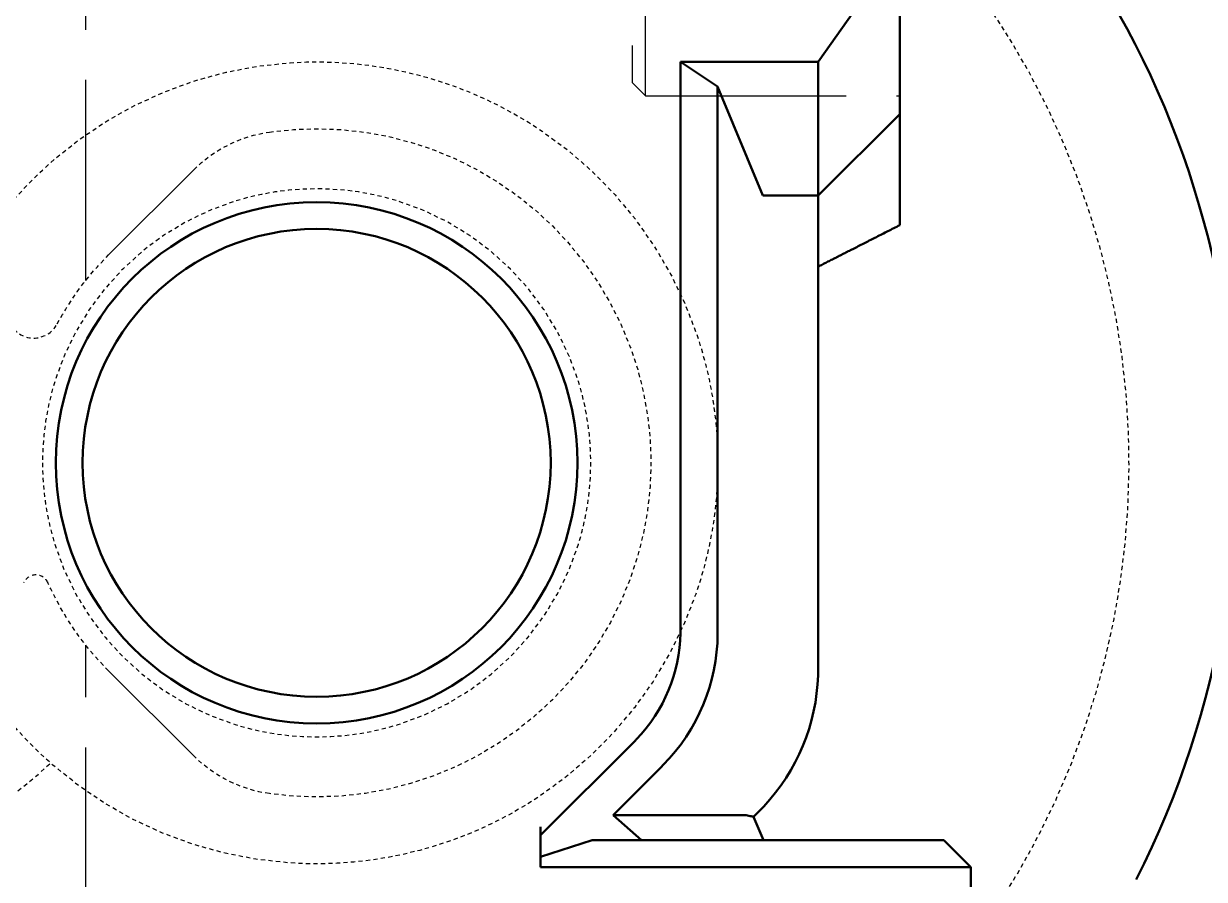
# Model space of a CAD drawing. Header units: millimetres. Extents: x 0 to 860, y -24 to 617.
# Drawn here: x 556.46 to 591.78, y 463.67 to 489.28 of the extents above; entities that cross this region are included whole.
import ezdxf

# ---------------------------------------------------------------- set-up
doc = ezdxf.new("R2010")
doc.units = ezdxf.units.MM
doc.linetypes.add('AM_ISO02W050', pattern=[7.5, 6, -1.5])
doc.linetypes.add('HIDDEN2', pattern=[0.1875, 0.125, -0.0625])
for name, color, linetype, lineweight in [('AM_3', 6, 'AM_ISO02W050', 25), ('Hidden', 7, 'HIDDEN2', 25), ('Visible', 7, 'Continuous', 50)]:
    doc.layers.add(name, color=color, linetype=linetype, lineweight=lineweight)

msp = doc.modelspace()

# ---------------------------------------------------------------- linework, layer by layer
at = {"layer": 'AM_3', "extrusion": (0, 1, 0)}
for p, q in [((558.326, 481.595), (558.326, 496.3)), ((575.066, 487.123), (575.066, 496.523)), ((574.666, 496.123), (574.666, 487.523)), ((574.666, 487.523), (575.066, 487.123)), ((575.066, 487.123), (582.666, 487.123)), ((561.551, 484.904), (559.005, 482.358)), ((558.326, 461.622), (558.326, 470.676)), ((559.005, 469.913), (561.551, 467.368))]:
    msp.add_line(p, q, dxfattribs=at)
at = {"layer": 'Hidden', "extrusion": (1e-16, 0, -1)}
msp.add_circle((-565.227, 476.136), 8.2, dxfattribs=at)
at = {"layer": 'Hidden'}
for centre, radius, start, end in [((565.227, 476.136), 24.3, 237.8231, 137.1805), ((556.766, 480.671), 0.8, 205.8554, 331.807), ((556.828, 472.383), 0.4, 24.0708, 155.5939), ((549.64, 475.081), 11, 272.0529, 313.9039)]:
    msp.add_arc(centre, radius, start, end, dxfattribs=at)
at = {"layer": 'Hidden', "extrusion": (1e-16, 0, -1)}
for centre, radius, start, end in [((-565.227, 476.136), 12, 30.264, 330.0521), ((-565.227, 476.136), 10, 81.8699, 278.1301), ((-564.379, 482.076), 4, 45, 81.8699), ((-565.227, 476.136), 8.8, 28.193, 45), ((-565.227, 476.136), 8.8, 315, 335.9292), ((-564.379, 470.196), 4, 278.1301, 315)]:
    msp.add_arc(centre, radius, start, end, dxfattribs=at)
at = {"layer": 'Visible', "extrusion": (0, 1, 0)}
for p, q in [((582.666, 486.574), (582.666, 490.785)), ((581.866, 490.454), (580.226, 488.134)), ((576.114, 488.134), (576.114, 471.144)), ((580.226, 488.134), (576.114, 488.134)), ((577.22, 487.395), (576.114, 488.134)), ((580.226, 488.134), (580.226, 484.134)), ((577.22, 487.395), (578.571, 484.134)), ((577.22, 471.144), (577.22, 487.395)), ((582.666, 486.574), (580.226, 484.134)), ((582.666, 483.249), (582.666, 486.574)), ((578.571, 484.134), (580.226, 484.134)), ((580.227, 484.134), (580.227, 484.136)), ((580.227, 469.961), (580.227, 484.134)), ((574.725, 467.79), (571.926, 464.991)), ((574.095, 465.596), (575.507, 467.008)), ((574.095, 465.596), (574.94, 464.839)), ((577.939, 465.596), (574.095, 465.596)), ((578.298, 465.546), (578.47, 465.718)), ((578.591, 464.839), (578.298, 465.546)), ((571.926, 464.039), (571.926, 465.239)), ((573.466, 464.839), (571.926, 464.345)), ((583.991, 464.839), (573.466, 464.839)), ((583.991, 464.839), (584.791, 464.039)), ((571.926, 464.039), (584.791, 464.039)), ((584.791, 462.639), (584.791, 464.039))]:
    msp.add_line(p, q, dxfattribs=at)
at = {"layer": 'Visible'}
msp.add_circle((565.227, 476.136), 7.8, dxfattribs=at)
at = {"layer": 'Visible', "extrusion": (1e-16, 0, -1)}
msp.add_circle((-565.227, 476.136), 7, dxfattribs=at)
for centre, radius, start, end in [((-565.227, 476.136), 27.5, 137.5004, 206.9561), ((-571.376, 471.142), 4.738, 181.221, 223.779)]:
    msp.add_arc(centre, radius, start, end, dxfattribs=at)
at = {"layer": 'Visible'}
for start, end in [(316.7952, 358.2048), (358.2048, 0), (315, 316.7952)]:
    msp.add_arc((574.227, 469.961), 6, start, end, dxfattribs=at)
at = {"layer": 'Visible', "extrusion": (1.07955e-16, -1.54839e-17, -1)}
msp.add_ellipse((571.647, 471.449), major_axis=(-2.172, 4.229), ratio=0.92307, start_param=2.078647, end_param=2.100775, dxfattribs=at)
at = {"layer": 'Visible'}
msp.add_ellipse((572.563, 470.65), major_axis=(1.951, 4.71), ratio=0.897709, start_param=4.283274, end_param=5.141504, dxfattribs=at)
at = {"layer": 'Visible', "extrusion": (1.29512e-16, 9.47976e-18, -1)}
msp.add_ellipse((571.351, 470.734), major_axis=(4.526, 1.454), ratio=0.923072, start_param=1.040797, end_param=1.062924, dxfattribs=at)
at = {"layer": 'Visible'}
msp.add_rational_spline([(580.227, 482.007), (581.348, 482.578), (582.666, 483.249)], [1.09394694781, 1.10129497229, 1.1013698695], degree=2, dxfattribs=at)
for points in [[(577.22, 471.018), (577.22, 471.06), (577.22, 471.102), (577.22, 471.144)], [(575.507, 467.008), (575.537, 467.038), (575.566, 467.068), (575.596, 467.098)], [(578.117, 465.581), (578.061, 465.591), (578.002, 465.596), (577.939, 465.596)]]:
    msp.add_open_spline(points, degree=3, dxfattribs=at)
msp.add_open_spline([(578.298, 465.546), (578.298, 465.546), (578.282, 465.549), (578.22, 465.561), (578.175, 465.57), (578.117, 465.581)], degree=3, knots=[0, 0, 0, 0, 0.02010017, 0.02010017, 0.03973409, 0.03973409, 0.03973409, 0.03973409], dxfattribs=at)

doc.saveas('drawing.dxf')
